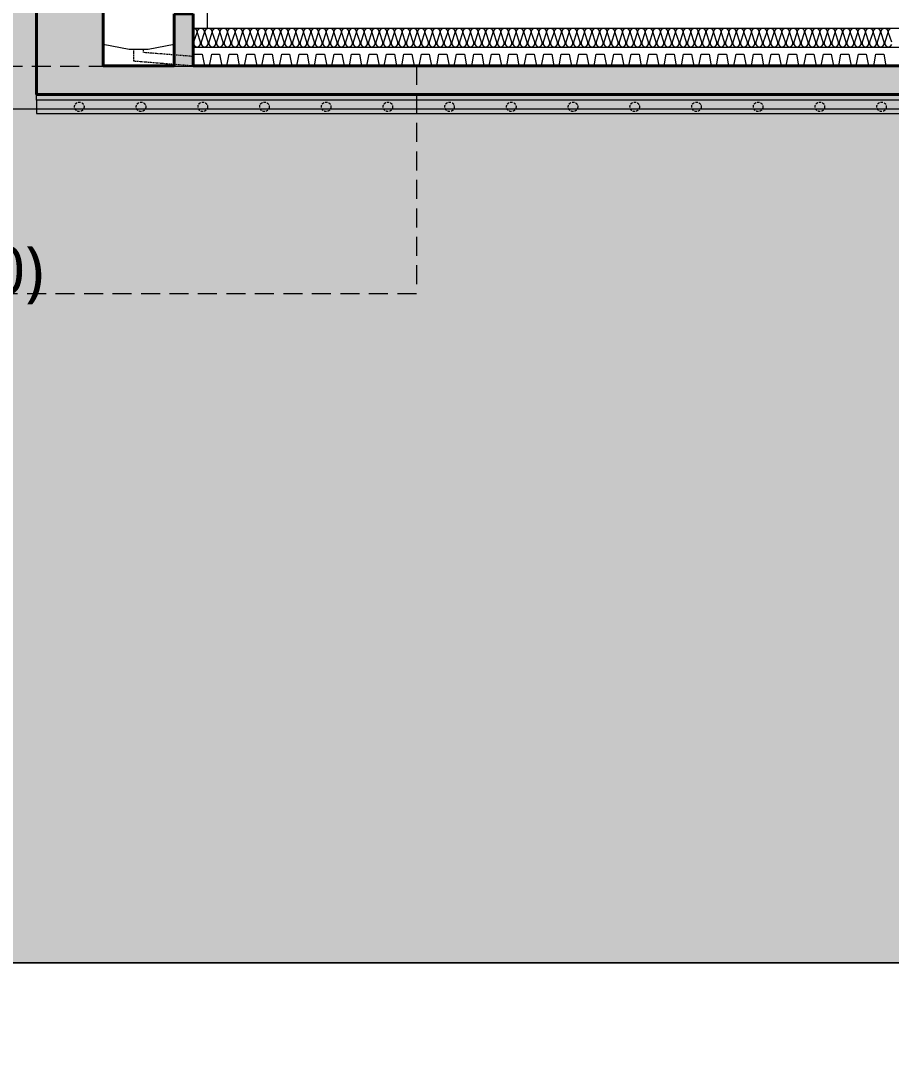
# Model space of a CAD drawing. Header units: millimetres. Extents: x 0 to 420000, y 0 to 297000.
# Drawn here: x 154798 to 163963, y 147403 to 158425 of the extents above; entities that cross this region are included whole.
import ezdxf
from ezdxf.enums import TextEntityAlignment as Align

# ---------------------------------------------------------------- set-up
doc = ezdxf.new("R2010")
doc.units = ezdxf.units.MM
doc.linetypes.add('CEN', pattern=[62, 60, -1, 0, -1])
doc.linetypes.add('HIDDEN', pattern=[0.375, 0.25, -0.125])
for name, color, linetype, lineweight in [('A-AXIS-LINE', 1, 'CEN', 15), ('A-CONC-LIN1', 2, 'Continuous', 40), ('A-SECT-LIN3', 255, 'Continuous', 18), ('A-XXXX-DRBD', 9, 'Continuous', 20), ('A-XXXX-HATC', 8, 'Continuous', 18), ('A-XXXX-HID', 8, 'HIDDEN', 18), ('A-XXXX-INSL1', 15, 'Continuous', 18), ('A-XXXX-INSL2', 8, 'Continuous', 18)]:
    doc.layers.add(name, color=color, linetype=linetype, lineweight=lineweight)
doc.layers.add('A-CONC-SOLD', color=253, linetype='CEN')
doc.layers.add('A-XXXX-SOLD', color=252, linetype='Continuous')
doc.layers.add('A-XXXX-NPLT', color=144, linetype='Continuous', lineweight=15, plot=False)
doc.styles.add('맑은고딕', font='')
doc.styles.get('맑은고딕').set_extended_font_data('Malgun Gothic')
pattern_1 = [(0, (40, -50), (200, 200), [60, -140]), (0, (160, -30), (200, 200), [50, -150]), (0, (150, -20), (200, 200), [40, -160]), (0, (90, 30), (200, 200), [30, -30, 40, -100]), (0, (90, 40), (200, 200), [40, -10, 50, -100]), (0, (0, 80), (200, 200), [50, -150]), (0, (190, 90), (200, 200), [50, -150]), (90, (0, -10), (-200, 200), [30, -170]), (90, (30, 140), (-200, 200), [20, -180]), (90, (40, -50), (-200, 200), [30, -170]), (90, (60, 130), (-200, 200), [10, -190]), (90, (70, 50), (-200, 200), [30, -170]), (90, (90, -20), (-200, 200), [50, -150]), (90, (110, 120), (-200, 200), [30, -170]), (90, (130, 40), (-200, 200), [40, -160]), (90, (140, 40), (-200, 200), [40, -160]), (90, (160, -50), (-200, 200), [20, -180]), (90, (190, -20), (-200, 200), [50, -150]), (45, (20, -30), (0, 200), [84.8528, -197.98991]), (45, (40, -20), (0, 200), [42.4264, -240.41631]), (45, (130, 90), (0, 200), [56.56854, -226.27417]), (45, (130, 100), (0, 200), [42.4264, -240.41631]), (135, (60, 80), (-200, 2e-14), [14.1422, -268.70051]), (135, (20, -30), (-200, 2e-14), [28.2842, -254.55851]), (135, (80, 30), (-200, 2e-14), [28.2842, -254.55851]), (135, (130, 80), (-200, 2e-14), [28.2842, -254.55851]), (135, (190, 120), (-200, 2e-14), [42.4264, -240.41631]), (135, (190, 110), (-200, 2e-14), [28.2842, -254.55851]), (135, (180, 130), (-200, 2e-14), [28.2842, -254.55851]), (135, (120, -50), (-200, 2e-14), [42.4264, -240.41631]), (26.56505, (180, 70), (200, 8e-08), [22.36, -424.8536]), (26.56505, (130, 20), (200, 8e-08), [22.36, -424.8536]), (26.56505, (60, 80), (200, 8e-08), [44.72, -402.4936]), (26.56505, (70, 130), (200, 8e-08), [44.72, -402.4936]), (26.56505, (70, 80), (200, 8e-08), [44.72, -402.4936]), (26.56505, (190, 120), (200, 8e-08), [44.72, -402.4936]), (26.56505, (0, 20), (200, 8e-08), [67.082, -380.1316]), (26.56505, (0, 30), (200, 8e-08), [67.082, -380.1316]), (26.56505, (0, 110), (200, 8e-08), [67.082, -380.1316]), (63.43495, (100, 100), (1e-08, 200), [22.36, -424.8536]), (63.43495, (190, 90), (1e-08, 200), [22.36, -268.333595, 44.72, -111.8]), (63.43495, (170, 70), (1e-08, 200), [44.72, -402.4936]), (63.43495, (50, 90), (1e-08, 200), [44.72, -402.4936]), (63.43495, (40, 90), (1e-08, 200), [44.72, -402.4936]), (63.43495, (110, 110), (1e-08, 200), [67.082, -380.1316]), (116.56505, (60, 60), (-8e-08, 200), [22.36, -424.8536]), (116.56505, (190, 40), (-8e-08, 200), [22.36, -424.8536]), (116.56505, (150, -20), (-8e-08, 200), [44.72, -402.4936]), (116.56505, (140, -10), (-8e-08, 200), [44.72, -402.4936]), (116.56505, (160, 130), (-8e-08, 200), [44.72, -402.4936]), (116.56505, (0, 30), (-8e-08, 200), [44.72, -402.4936]), (116.56505, (100, -50), (-8e-08, 200), [67.082, -380.1316]), (153.43495, (170, 70), (-200, 1e-08), [44.72, -402.4936]), (153.43495, (180, 60), (-200, 1e-08), [44.72, -402.4936]), (153.43495, (30, -40), (-200, 1e-08), [22.36, -424.8536]), (153.43495, (90, 40), (-200, 1e-08), [22.36, -424.8536]), (153.43495, (130, 100), (-200, 1e-08), [22.36, -424.8536])]

# ---------------------------------------------------------------- blocks, each defined once
blk = doc.blocks.new('axis(220316)')
at = {"layer": 'A-AXIS-LINE', "ltscale": 1000}
blk.add_line((4631788.1, -442118.7), (4955413.1, -442118.7), dxfattribs=at)
blk = doc.blocks.new('횡지하층')
at = {"layer": 'A-CONC-SOLD'}
h = blk.add_hatch(color=256, dxfattribs=at)
h.dxf.hatch_style = 1
h.paths.add_polyline_path([(4890651, -238161), (4890251, -238161), (4890251, -237111), (4890101, -237111), (4890101, -237361), (4889651, -237361), (4889651, -238361), (4889601, -238361), (4889601, -239061), (4889951, -239061), (4889951, -247661), (4889201, -247661), (4889201, -247111), (4889001, -247111), (4889001, -247661), (4758201, -247661), (4758201, -247111), (4758001, -247111), (4758001, -247661), (4757251, -247661), (4757251, -239061), (4757601, -239061), (4757601, -238361), (4757551, -238361), (4757551, -237361), (4757101, -237361), (4757101, -237111), (4756951, -237111), (4756951, -238161), (4756551, -238161), (4756551, -247961), (4890651, -247961)])
at = {"layer": 'A-CONC-LIN1'}
for points in [[(4756551, -247961), (4756551, -238161), (4756951, -238161), (4756951, -237111), (4757101, -237111), (4757101, -237361), (4757551, -237361), (4757551, -238361), (4757601, -238361), (4757601, -239061), (4757251, -239061), (4757251, -247661), (4758001, -247661), (4758001, -247111), (4758201, -247111), (4758201, -247661), (4889001, -247661)], [(4890651, -247961), (4756551, -247961)]]:
    blk.add_lwpolyline(points, dxfattribs=at)
at = {"layer": 'A-XXXX-DRBD'}
for points in [[(4758001, -247436), (4757726, -247486), (4757526, -247486), (4757251, -247436)], [(4758201, -247536), (4758294, -247536), (4758318, -247661), (4758372, -247661), (4758396, -247536), (4758478, -247536), (4758502, -247661), (4758556, -247661), (4758580, -247536), (4758662, -247536), (4758686, -247661), (4758740, -247661), (4758764, -247536), (4758847, -247536), (4758870, -247661), (4758924, -247661), (4758948, -247536), (4759031, -247536), (4759054, -247661), (4759109, -247661), (4759132, -247536), (4759215, -247536), (4759238, -247661), (4759293, -247661), (4759316, -247536), (4759399, -247536), (4759422, -247661), (4759477, -247661), (4759500, -247536), (4759583, -247536), (4759606, -247661), (4759661, -247661), (4759684, -247536), (4759767, -247536), (4759790, -247661), (4759845, -247661), (4759868, -247536), (4759951, -247536), (4759974, -247661), (4760029, -247661), (4760052, -247536), (4760135, -247536), (4760158, -247661), (4760213, -247661), (4760236, -247536), (4760319, -247536), (4760343, -247661), (4760397, -247661), (4760420, -247536), (4760503, -247536), (4760527, -247661), (4760581, -247661), (4760605, -247536), (4760687, -247536), (4760711, -247661), (4760765, -247661), (4760789, -247536), (4760871, -247536), (4760895, -247661), (4760949, -247661), (4760973, -247536), (4761056, -247536), (4761079, -247661), (4761134, -247661), (4761157, -247536), (4761240, -247536), (4761263, -247661), (4761318, -247661), (4761341, -247536), (4761424, -247536), (4761447, -247661), (4761502, -247661), (4761525, -247536), (4761608, -247536), (4761631, -247661), (4761686, -247661), (4761709, -247536), (4761792, -247536), (4761815, -247661), (4761870, -247661), (4761893, -247536), (4761976, -247536), (4761999, -247661), (4762054, -247661), (4762077, -247536), (4762160, -247536), (4762183, -247661), (4762238, -247661), (4762261, -247536), (4762344, -247536), (4762368, -247661), (4762422, -247661), (4762445, -247536), (4762528, -247536), (4762552, -247661), (4762606, -247661), (4762630, -247536), (4762712, -247536), (4762736, -247661), (4762790, -247661), (4762814, -247536), (4762896, -247536), (4762920, -247661), (4762974, -247661), (4762998, -247536), (4763081, -247536), (4763104, -247661), (4763159, -247661), (4763182, -247536), (4763265, -247536), (4763288, -247661), (4763343, -247661), (4763366, -247536), (4763449, -247536), (4763472, -247661), (4763527, -247661), (4763550, -247536), (4763633, -247536), (4763656, -247661), (4763711, -247661), (4763734, -247536), (4763817, -247536), (4763840, -247661), (4763895, -247661), (4763918, -247536), (4764001, -247536), (4764024, -247661), (4764079, -247661), (4764102, -247536), (4764185, -247536), (4764208, -247661), (4764263, -247661), (4764286, -247536), (4764369, -247536), (4764392, -247661), (4764447, -247661), (4764470, -247536), (4764553, -247536), (4764577, -247661), (4764631, -247661), (4764655, -247536), (4764737, -247536), (4764761, -247661), (4764815, -247661), (4764839, -247536), (4764921, -247536), (4764945, -247661), (4764999, -247661), (4765023, -247536), (4765106, -247536), (4765129, -247661), (4765183, -247661), (4765207, -247536), (4765290, -247536), (4765313, -247661), (4765368, -247661), (4765391, -247536), (4765474, -247536), (4765497, -247661), (4765552, -247661)]]:
    blk.add_lwpolyline(points, dxfattribs=at)
at = {"layer": 'A-XXXX-HID', "ltscale": 50}
for points in [[(4758201, -247661), (4757576, -247611), (4757576, -247486)], [(4758201, -247561), (4757676, -247519), (4757676, -247486)]]:
    blk.add_lwpolyline(points, dxfattribs=at)
at = {"layer": 'A-XXXX-INSL1'}
blk.add_lwpolyline([(4758351, -247261), (4758351, -238511), (4758851, -238511), (4758851, -237911)], dxfattribs=at)
at = {"layer": 'A-XXXX-INSL2'}
for p, q in [((4758201, -247261), (4889001, -247261)), ((4758201, -247461), (4889001, -247461))]:
    blk.add_line(p, q, dxfattribs=at)
for points in [[(4758201, -247261), (4758223, -247269), (4758237, -247289), (4758237, -247311), (4758205, -247411), (4758205, -247433), (4758219, -247453), (4758241, -247461), (4758263, -247453), (4758277, -247433), (4758277, -247411), (4758245, -247311), (4758245, -247289), (4758259, -247269), (4758281, -247261), (4758303, -247269), (4758317, -247289), (4758317, -247311), (4758285, -247411), (4758285, -247433), (4758299, -247453), (4758321, -247461), (4758343, -247453), (4758357, -247433), (4758357, -247411), (4758325, -247311), (4758325, -247289), (4758339, -247269), (4758361, -247261), (4758383, -247269), (4758397, -247289), (4758397, -247311), (4758365, -247411), (4758365, -247433), (4758379, -247453), (4758401, -247461), (4758423, -247453), (4758437, -247433), (4758437, -247411), (4758405, -247311), (4758405, -247289), (4758419, -247269), (4758441, -247261), (4758463, -247269), (4758477, -247289), (4758477, -247311), (4758445, -247411), (4758445, -247433), (4758459, -247453), (4758481, -247461), (4758503, -247453), (4758517, -247433), (4758517, -247411), (4758485, -247311), (4758485, -247289), (4758499, -247269), (4758521, -247261), (4758543, -247269), (4758557, -247289), (4758557, -247311), (4758525, -247411), (4758525, -247433), (4758539, -247453), (4758561, -247461), (4758583, -247453), (4758597, -247433), (4758597, -247411), (4758565, -247311), (4758565, -247289), (4758579, -247269), (4758601, -247261), (4758623, -247269), (4758637, -247289), (4758637, -247311), (4758605, -247411), (4758605, -247433), (4758619, -247453), (4758641, -247461), (4758663, -247453), (4758677, -247433), (4758677, -247411), (4758645, -247311), (4758645, -247289), (4758659, -247269), (4758681, -247261), (4758703, -247269), (4758717, -247289), (4758717, -247311), (4758685, -247411), (4758685, -247433), (4758699, -247453), (4758721, -247461), (4758743, -247453), (4758757, -247433), (4758757, -247411), (4758725, -247311), (4758725, -247289), (4758739, -247269), (4758761, -247261), (4758783, -247269), (4758797, -247289), (4758797, -247311), (4758765, -247411), (4758765, -247433), (4758779, -247453), (4758801, -247461), (4758823, -247453), (4758837, -247433), (4758837, -247411), (4758805, -247311), (4758805, -247289), (4758819, -247269), (4758841, -247261), (4758863, -247269), (4758877, -247289), (4758877, -247311), (4758845, -247411), (4758845, -247433), (4758859, -247453), (4758881, -247461), (4758903, -247453), (4758917, -247433), (4758917, -247411), (4758885, -247311), (4758885, -247289), (4758899, -247269), (4758921, -247261), (4758943, -247269), (4758957, -247289), (4758957, -247311), (4758925, -247411), (4758925, -247433), (4758939, -247453), (4758961, -247461), (4758983, -247453), (4758997, -247433), (4758997, -247411), (4758965, -247311), (4758965, -247289), (4758979, -247269), (4759001, -247261), (4759023, -247269), (4759037, -247289), (4759037, -247311), (4759005, -247411), (4759005, -247433), (4759019, -247453), (4759041, -247461), (4759063, -247453), (4759077, -247433), (4759077, -247411), (4759045, -247311), (4759045, -247289), (4759059, -247269), (4759081, -247261), (4759103, -247269), (4759117, -247289), (4759117, -247311), (4759085, -247411), (4759085, -247433), (4759099, -247453), (4759121, -247461), (4759143, -247453), (4759157, -247433), (4759157, -247411), (4759125, -247311), (4759125, -247289), (4759139, -247269), (4759161, -247261), (4759183, -247269), (4759197, -247289), (4759197, -247311), (4759165, -247411), (4759165, -247433), (4759179, -247453), (4759201, -247461), (4759223, -247453), (4759237, -247433), (4759237, -247411), (4759205, -247311), (4759205, -247289), (4759219, -247269), (4759241, -247261), (4759263, -247269), (4759277, -247289), (4759277, -247311), (4759245, -247411), (4759245, -247433), (4759259, -247453), (4759281, -247461), (4759303, -247453), (4759317, -247433), (4759317, -247411), (4759285, -247311), (4759285, -247289), (4759299, -247269), (4759321, -247261), (4759343, -247269), (4759357, -247289), (4759357, -247311), (4759325, -247411), (4759325, -247433), (4759339, -247453), (4759361, -247461), (4759383, -247453), (4759397, -247433), (4759397, -247411), (4759365, -247311), (4759365, -247289), (4759379, -247269), (4759401, -247261), (4759423, -247269), (4759437, -247289), (4759437, -247311), (4759405, -247411), (4759405, -247433), (4759419, -247453), (4759441, -247461), (4759463, -247453), (4759477, -247433), (4759477, -247411), (4759445, -247311), (4759445, -247289), (4759459, -247269), (4759481, -247261), (4759503, -247269), (4759517, -247289), (4759517, -247311), (4759485, -247411), (4759485, -247433), (4759499, -247453), (4759521, -247461), (4759543, -247453), (4759557, -247433), (4759557, -247411), (4759525, -247311), (4759525, -247289), (4759539, -247269), (4759561, -247261), (4759583, -247269), (4759597, -247289), (4759597, -247311), (4759565, -247411), (4759565, -247433), (4759579, -247453), (4759601, -247461), (4759623, -247453), (4759637, -247433), (4759637, -247411), (4759605, -247311), (4759605, -247289), (4759619, -247269), (4759641, -247261), (4759663, -247269), (4759677, -247289), (4759677, -247311), (4759645, -247411), (4759645, -247433), (4759659, -247453), (4759681, -247461), (4759703, -247453), (4759717, -247433), (4759717, -247411), (4759685, -247311), (4759685, -247289), (4759699, -247269), (4759721, -247261), (4759743, -247269), (4759757, -247289), (4759757, -247311), (4759725, -247411), (4759725, -247433), (4759739, -247453), (4759761, -247461), (4759783, -247453), (4759797, -247433), (4759797, -247411), (4759765, -247311), (4759765, -247289), (4759779, -247269), (4759801, -247261), (4759823, -247269), (4759837, -247289), (4759837, -247311), (4759805, -247411), (4759805, -247433), (4759819, -247453), (4759841, -247461), (4759863, -247453), (4759877, -247433), (4759877, -247411), (4759845, -247311), (4759845, -247289), (4759859, -247269), (4759881, -247261), (4759903, -247269), (4759917, -247289), (4759917, -247311), (4759885, -247411), (4759885, -247433), (4759899, -247453), (4759921, -247461), (4759943, -247453), (4759957, -247433), (4759957, -247411), (4759925, -247311), (4759925, -247289), (4759939, -247269), (4759961, -247261), (4759983, -247269), (4759997, -247289), (4759997, -247311), (4759965, -247411), (4759965, -247433), (4759979, -247453), (4760001, -247461), (4760023, -247453), (4760037, -247433), (4760037, -247411), (4760005, -247311), (4760005, -247289), (4760019, -247269), (4760041, -247261), (4760063, -247269), (4760077, -247289), (4760077, -247311), (4760045, -247411), (4760045, -247433), (4760059, -247453), (4760081, -247461), (4760103, -247453), (4760117, -247433), (4760117, -247411), (4760085, -247311), (4760085, -247289), (4760099, -247269), (4760121, -247261), (4760143, -247269), (4760157, -247289), (4760157, -247311), (4760125, -247411), (4760125, -247433), (4760139, -247453), (4760161, -247461), (4760183, -247453), (4760197, -247433), (4760197, -247411), (4760165, -247311), (4760165, -247289), (4760179, -247269), (4760201, -247261), (4760223, -247269), (4760237, -247289), (4760237, -247311), (4760205, -247411), (4760205, -247433), (4760219, -247453), (4760241, -247461), (4760263, -247453), (4760277, -247433), (4760277, -247411), (4760245, -247311), (4760245, -247289), (4760259, -247269), (4760281, -247261), (4760303, -247269), (4760317, -247289), (4760317, -247311), (4760285, -247411), (4760285, -247433), (4760299, -247453), (4760321, -247461), (4760343, -247453), (4760357, -247433), (4760357, -247411), (4760325, -247311), (4760325, -247289), (4760339, -247269), (4760361, -247261), (4760383, -247269), (4760397, -247289), (4760397, -247311), (4760365, -247411), (4760365, -247433), (4760379, -247453), (4760401, -247461), (4760423, -247453), (4760437, -247433), (4760437, -247411), (4760405, -247311), (4760405, -247289), (4760419, -247269), (4760441, -247261), (4760463, -247269), (4760477, -247289), (4760477, -247311), (4760445, -247411), (4760445, -247433), (4760459, -247453), (4760481, -247461), (4760503, -247453), (4760517, -247433), (4760517, -247411), (4760485, -247311), (4760485, -247289), (4760499, -247269), (4760521, -247261), (4760543, -247269), (4760557, -247289), (4760557, -247311), (4760525, -247411), (4760525, -247433), (4760539, -247453), (4760561, -247461), (4760583, -247453), (4760597, -247433), (4760597, -247411), (4760565, -247311), (4760565, -247289), (4760579, -247269), (4760601, -247261), (4760623, -247269), (4760637, -247289), (4760637, -247311), (4760605, -247411), (4760605, -247433), (4760619, -247453), (4760641, -247461), (4760663, -247453), (4760677, -247433), (4760677, -247411), (4760645, -247311), (4760645, -247289), (4760659, -247269), (4760681, -247261), (4760703, -247269), (4760717, -247289), (4760717, -247311), (4760685, -247411), (4760685, -247433), (4760699, -247453), (4760721, -247461), (4760743, -247453), (4760757, -247433), (4760757, -247411), (4760725, -247311), (4760725, -247289), (4760739, -247269), (4760761, -247261), (4760783, -247269), (4760797, -247289), (4760797, -247311), (4760765, -247411), (4760765, -247433), (4760779, -247453), (4760801, -247461), (4760823, -247453), (4760837, -247433), (4760837, -247411), (4760805, -247311), (4760805, -247289), (4760819, -247269), (4760841, -247261), (4760863, -247269), (4760877, -247289), (4760877, -247311), (4760845, -247411), (4760845, -247433), (4760859, -247453), (4760881, -247461), (4760903, -247453), (4760917, -247433), (4760917, -247411), (4760885, -247311), (4760885, -247289), (4760899, -247269), (4760921, -247261), (4760943, -247269), (4760957, -247289), (4760957, -247311), (4760925, -247411), (4760925, -247433), (4760939, -247453), (4760961, -247461), (4760983, -247453), (4760997, -247433), (4760997, -247411), (4760965, -247311), (4760965, -247289), (4760979, -247269), (4761001, -247261), (4761023, -247269), (4761037, -247289), (4761037, -247311), (4761005, -247411), (4761005, -247433), (4761019, -247453), (4761041, -247461), (4761063, -247453), (4761077, -247433), (4761077, -247411), (4761045, -247311), (4761045, -247289), (4761059, -247269), (4761081, -247261), (4761103, -247269), (4761117, -247289), (4761117, -247311), (4761085, -247411), (4761085, -247433), (4761099, -247453), (4761121, -247461), (4761143, -247453), (4761157, -247433), (4761157, -247411), (4761125, -247311), (4761125, -247289), (4761139, -247269), (4761161, -247261), (4761183, -247269), (4761197, -247289), (4761197, -247311), (4761165, -247411), (4761165, -247433), (4761179, -247453), (4761201, -247461), (4761223, -247453), (4761237, -247433), (4761237, -247411), (4761205, -247311), (4761205, -247289), (4761219, -247269), (4761241, -247261), (4761263, -247269), (4761277, -247289), (4761277, -247311), (4761245, -247411), (4761245, -247433), (4761259, -247453), (4761281, -247461), (4761303, -247453), (4761317, -247433), (4761317, -247411), (4761285, -247311), (4761285, -247289), (4761299, -247269), (4761321, -247261), (4761343, -247269), (4761357, -247289), (4761357, -247311), (4761325, -247411), (4761325, -247433), (4761339, -247453), (4761361, -247461), (4761383, -247453), (4761397, -247433), (4761397, -247411), (4761365, -247311), (4761365, -247289), (4761379, -247269), (4761401, -247261), (4761423, -247269), (4761437, -247289), (4761437, -247311), (4761405, -247411), (4761405, -247433), (4761419, -247453), (4761441, -247461), (4761463, -247453), (4761477, -247433), (4761477, -247411), (4761445, -247311), (4761445, -247289), (4761459, -247269), (4761481, -247261), (4761503, -247269), (4761517, -247289), (4761517, -247311), (4761485, -247411), (4761485, -247433), (4761499, -247453), (4761521, -247461), (4761543, -247453), (4761557, -247433), (4761557, -247411), (4761525, -247311), (4761525, -247289), (4761539, -247269), (4761561, -247261), (4761583, -247269), (4761597, -247289), (4761597, -247311), (4761565, -247411), (4761565, -247433), (4761579, -247453), (4761601, -247461), (4761623, -247453), (4761637, -247433), (4761637, -247411), (4761605, -247311), (4761605, -247289), (4761619, -247269), (4761641, -247261), (4761663, -247269), (4761677, -247289), (4761677, -247311), (4761645, -247411), (4761645, -247433), (4761659, -247453), (4761681, -247461), (4761703, -247453), (4761717, -247433), (4761717, -247411), (4761685, -247311), (4761685, -247289), (4761699, -247269), (4761721, -247261), (4761743, -247269), (4761757, -247289), (4761757, -247311), (4761725, -247411), (4761725, -247433), (4761739, -247453), (4761761, -247461), (4761783, -247453), (4761797, -247433), (4761797, -247411), (4761765, -247311), (4761765, -247289), (4761779, -247269), (4761801, -247261), (4761823, -247269), (4761837, -247289), (4761837, -247311), (4761805, -247411), (4761805, -247433), (4761819, -247453), (4761841, -247461), (4761863, -247453), (4761877, -247433), (4761877, -247411), (4761845, -247311), (4761845, -247289), (4761859, -247269), (4761881, -247261), (4761903, -247269), (4761917, -247289), (4761917, -247311), (4761885, -247411), (4761885, -247433), (4761899, -247453), (4761921, -247461), (4761943, -247453), (4761957, -247433), (4761957, -247411), (4761925, -247311), (4761925, -247289), (4761939, -247269), (4761961, -247261), (4761983, -247269), (4761997, -247289), (4761997, -247311), (4761965, -247411), (4761965, -247433), (4761979, -247453), (4762001, -247461), (4762023, -247453), (4762037, -247433), (4762037, -247411), (4762005, -247311), (4762005, -247289), (4762019, -247269), (4762041, -247261), (4762063, -247269), (4762077, -247289), (4762077, -247311), (4762045, -247411), (4762045, -247433), (4762059, -247453), (4762081, -247461), (4762103, -247453), (4762117, -247433), (4762117, -247411), (4762085, -247311), (4762085, -247289), (4762099, -247269), (4762121, -247261), (4762143, -247269), (4762157, -247289), (4762157, -247311), (4762125, -247411), (4762125, -247433), (4762139, -247453), (4762161, -247461), (4762183, -247453), (4762197, -247433), (4762197, -247411), (4762165, -247311), (4762165, -247289), (4762179, -247269), (4762201, -247261), (4762223, -247269), (4762237, -247289), (4762237, -247311), (4762205, -247411), (4762205, -247433), (4762219, -247453), (4762241, -247461), (4762263, -247453), (4762277, -247433), (4762277, -247411), (4762245, -247311), (4762245, -247289), (4762259, -247269), (4762281, -247261), (4762303, -247269), (4762317, -247289), (4762317, -247311), (4762285, -247411), (4762285, -247433), (4762299, -247453), (4762321, -247461), (4762343, -247453), (4762357, -247433), (4762357, -247411), (4762325, -247311), (4762325, -247289), (4762339, -247269), (4762361, -247261), (4762383, -247269), (4762397, -247289), (4762397, -247311), (4762365, -247411), (4762365, -247433), (4762379, -247453), (4762401, -247461), (4762423, -247453), (4762437, -247433), (4762437, -247411), (4762405, -247311), (4762405, -247289), (4762419, -247269), (4762441, -247261), (4762463, -247269), (4762477, -247289), (4762477, -247311), (4762445, -247411), (4762445, -247433), (4762459, -247453), (4762481, -247461), (4762503, -247453), (4762517, -247433), (4762517, -247411), (4762485, -247311), (4762485, -247289), (4762499, -247269), (4762521, -247261), (4762543, -247269), (4762557, -247289), (4762557, -247311), (4762525, -247411), (4762525, -247433), (4762539, -247453), (4762561, -247461), (4762583, -247453), (4762597, -247433), (4762597, -247411), (4762565, -247311), (4762565, -247289), (4762579, -247269), (4762601, -247261), (4762623, -247269), (4762637, -247289), (4762637, -247311), (4762605, -247411), (4762605, -247433), (4762619, -247453), (4762641, -247461), (4762663, -247453), (4762677, -247433), (4762677, -247411), (4762645, -247311), (4762645, -247289), (4762659, -247269), (4762681, -247261), (4762703, -247269), (4762717, -247289), (4762717, -247311), (4762685, -247411), (4762685, -247433), (4762699, -247453), (4762721, -247461), (4762743, -247453), (4762757, -247433), (4762757, -247411), (4762725, -247311), (4762725, -247289), (4762739, -247269), (4762761, -247261), (4762783, -247269), (4762797, -247289), (4762797, -247311), (4762765, -247411), (4762765, -247433), (4762779, -247453), (4762801, -247461), (4762823, -247453), (4762837, -247433), (4762837, -247411), (4762805, -247311), (4762805, -247289), (4762819, -247269), (4762841, -247261), (4762863, -247269), (4762877, -247289), (4762877, -247311), (4762845, -247411), (4762845, -247433), (4762859, -247453), (4762881, -247461), (4762903, -247453), (4762917, -247433), (4762917, -247411), (4762885, -247311), (4762885, -247289), (4762899, -247269), (4762921, -247261), (4762943, -247269), (4762957, -247289), (4762957, -247311), (4762925, -247411), (4762925, -247433), (4762939, -247453), (4762961, -247461), (4762983, -247453), (4762997, -247433), (4762997, -247411), (4762965, -247311), (4762965, -247289), (4762979, -247269), (4763001, -247261), (4763023, -247269), (4763037, -247289), (4763037, -247311), (4763005, -247411), (4763005, -247433), (4763019, -247453), (4763041, -247461), (4763063, -247453), (4763077, -247433), (4763077, -247411), (4763045, -247311), (4763045, -247289), (4763059, -247269), (4763081, -247261), (4763103, -247269), (4763117, -247289), (4763117, -247311), (4763085, -247411), (4763085, -247433), (4763099, -247453), (4763121, -247461), (4763143, -247453), (4763157, -247433), (4763157, -247411), (4763125, -247311), (4763125, -247289), (4763139, -247269), (4763161, -247261), (4763183, -247269), (4763197, -247289), (4763197, -247311), (4763165, -247411), (4763165, -247433), (4763179, -247453), (4763201, -247461), (4763223, -247453), (4763237, -247433), (4763237, -247411), (4763205, -247311), (4763205, -247289), (4763219, -247269), (4763241, -247261), (4763263, -247269), (4763277, -247289), (4763277, -247311), (4763245, -247411), (4763245, -247433), (4763259, -247453), (4763281, -247461), (4763303, -247453), (4763317, -247433), (4763317, -247411), (4763285, -247311), (4763285, -247289), (4763299, -247269), (4763321, -247261), (4763343, -247269), (4763357, -247289), (4763357, -247311), (4763325, -247411), (4763325, -247433), (4763339, -247453), (4763361, -247461), (4763383, -247453), (4763397, -247433), (4763397, -247411), (4763365, -247311), (4763365, -247289), (4763379, -247269), (4763401, -247261), (4763423, -247269), (4763437, -247289), (4763437, -247311), (4763405, -247411), (4763405, -247433), (4763419, -247453), (4763441, -247461), (4763463, -247453), (4763477, -247433), (4763477, -247411), (4763445, -247311), (4763445, -247289), (4763459, -247269), (4763481, -247261), (4763503, -247269), (4763517, -247289), (4763517, -247311), (4763485, -247411), (4763485, -247433), (4763499, -247453), (4763521, -247461), (4763543, -247453), (4763557, -247433), (4763557, -247411), (4763525, -247311), (4763525, -247289), (4763539, -247269), (4763561, -247261), (4763583, -247269), (4763597, -247289), (4763597, -247311), (4763565, -247411), (4763565, -247433), (4763579, -247453), (4763601, -247461), (4763623, -247453), (4763637, -247433), (4763637, -247411), (4763605, -247311), (4763605, -247289), (4763619, -247269), (4763641, -247261), (4763663, -247269), (4763677, -247289), (4763677, -247311), (4763645, -247411), (4763645, -247433), (4763659, -247453), (4763681, -247461), (4763703, -247453), (4763717, -247433), (4763717, -247411), (4763685, -247311), (4763685, -247289), (4763699, -247269), (4763721, -247261), (4763743, -247269), (4763757, -247289), (4763757, -247311), (4763725, -247411), (4763725, -247433), (4763739, -247453), (4763761, -247461), (4763783, -247453), (4763797, -247433), (4763797, -247411), (4763765, -247311), (4763765, -247289), (4763779, -247269), (4763801, -247261), (4763823, -247269), (4763837, -247289), (4763837, -247311), (4763805, -247411), (4763805, -247433), (4763819, -247453), (4763841, -247461), (4763863, -247453), (4763877, -247433), (4763877, -247411), (4763845, -247311), (4763845, -247289), (4763859, -247269), (4763881, -247261), (4763903, -247269), (4763917, -247289), (4763917, -247311), (4763885, -247411), (4763885, -247433), (4763899, -247453), (4763921, -247461), (4763943, -247453), (4763957, -247433), (4763957, -247411), (4763925, -247311), (4763925, -247289), (4763939, -247269), (4763961, -247261), (4763983, -247269), (4763997, -247289), (4763997, -247311), (4763965, -247411), (4763965, -247433), (4763979, -247453), (4764001, -247461), (4764023, -247453), (4764037, -247433), (4764037, -247411), (4764005, -247311), (4764005, -247289), (4764019, -247269), (4764041, -247261), (4764063, -247269), (4764077, -247289), (4764077, -247311), (4764045, -247411), (4764045, -247433), (4764059, -247453), (4764081, -247461), (4764103, -247453), (4764117, -247433), (4764117, -247411), (4764085, -247311), (4764085, -247289), (4764099, -247269), (4764121, -247261), (4764143, -247269), (4764157, -247289), (4764157, -247311), (4764125, -247411), (4764125, -247433), (4764139, -247453), (4764161, -247461), (4764183, -247453), (4764197, -247433), (4764197, -247411), (4764165, -247311), (4764165, -247289), (4764179, -247269), (4764201, -247261), (4764223, -247269), (4764237, -247289), (4764237, -247311), (4764205, -247411), (4764205, -247433), (4764219, -247453), (4764241, -247461), (4764263, -247453), (4764277, -247433), (4764277, -247411), (4764245, -247311), (4764245, -247289), (4764259, -247269), (4764281, -247261), (4764303, -247269), (4764317, -247289), (4764317, -247311), (4764285, -247411), (4764285, -247433), (4764299, -247453), (4764321, -247461), (4764343, -247453), (4764357, -247433), (4764357, -247411), (4764325, -247311), (4764325, -247289), (4764339, -247269), (4764361, -247261), (4764383, -247269), (4764397, -247289), (4764397, -247311), (4764365, -247411), (4764365, -247433), (4764379, -247453), (4764401, -247461), (4764423, -247453), (4764437, -247433), (4764437, -247411), (4764405, -247311), (4764405, -247289), (4764419, -247269), (4764441, -247261), (4764463, -247269), (4764477, -247289), (4764477, -247311), (4764445, -247411), (4764445, -247433), (4764459, -247453), (4764481, -247461), (4764503, -247453), (4764517, -247433), (4764517, -247411), (4764485, -247311), (4764485, -247289), (4764499, -247269), (4764521, -247261), (4764543, -247269), (4764557, -247289), (4764557, -247311), (4764525, -247411), (4764525, -247433), (4764539, -247453), (4764561, -247461), (4764583, -247453), (4764597, -247433), (4764597, -247411), (4764565, -247311), (4764565, -247289), (4764579, -247269), (4764601, -247261), (4764623, -247269), (4764637, -247289), (4764637, -247311), (4764605, -247411), (4764605, -247433), (4764619, -247453), (4764641, -247461), (4764663, -247453), (4764677, -247433), (4764677, -247411), (4764645, -247311), (4764645, -247289), (4764659, -247269), (4764681, -247261), (4764703, -247269), (4764717, -247289), (4764717, -247311), (4764685, -247411), (4764685, -247433), (4764699, -247453), (4764721, -247461), (4764743, -247453), (4764757, -247433), (4764757, -247411), (4764725, -247311), (4764725, -247289), (4764739, -247269), (4764761, -247261), (4764783, -247269), (4764797, -247289), (4764797, -247311), (4764765, -247411), (4764765, -247433), (4764779, -247453), (4764801, -247461), (4764823, -247453), (4764837, -247433), (4764837, -247411), (4764805, -247311), (4764805, -247289), (4764819, -247269), (4764841, -247261), (4764863, -247269), (4764877, -247289), (4764877, -247311), (4764845, -247411), (4764845, -247433), (4764859, -247453), (4764881, -247461), (4764903, -247453), (4764917, -247433), (4764917, -247411), (4764885, -247311), (4764885, -247289), (4764899, -247269), (4764921, -247261), (4764943, -247269), (4764957, -247289), (4764957, -247311), (4764925, -247411), (4764925, -247433), (4764939, -247453), (4764961, -247461), (4764983, -247453), (4764997, -247433), (4764997, -247411), (4764965, -247311), (4764965, -247289), (4764979, -247269), (4765001, -247261), (4765023, -247269), (4765037, -247289), (4765037, -247311), (4765005, -247411), (4765005, -247433), (4765019, -247453), (4765041, -247461), (4765063, -247453), (4765077, -247433), (4765077, -247411), (4765045, -247311), (4765045, -247289), (4765059, -247269), (4765081, -247261), (4765103, -247269), (4765117, -247289), (4765117, -247311), (4765085, -247411), (4765085, -247433), (4765099, -247453), (4765121, -247461), (4765143, -247453), (4765157, -247433), (4765157, -247411), (4765125, -247311), (4765125, -247289), (4765139, -247269), (4765161, -247261), (4765183, -247269), (4765197, -247289), (4765197, -247311), (4765165, -247411), (4765165, -247433), (4765179, -247453), (4765201, -247461), (4765223, -247453), (4765237, -247433), (4765237, -247411), (4765205, -247311), (4765205, -247289), (4765219, -247269), (4765241, -247261), (4765263, -247269), (4765277, -247289), (4765277, -247311), (4765245, -247411), (4765245, -247433), (4765259, -247453), (4765281, -247461), (4765303, -247453), (4765317, -247433), (4765317, -247411), (4765285, -247311), (4765285, -247289), (4765299, -247269), (4765321, -247261), (4765343, -247269), (4765357, -247289), (4765357, -247311), (4765325, -247411), (4765325, -247433), (4765339, -247453), (4765361, -247461), (4765383, -247453), (4765397, -247433), (4765397, -247411), (4765365, -247311), (4765365, -247289), (4765379, -247269), (4765401, -247261), (4765423, -247269), (4765437, -247289), (4765437, -247311), (4765405, -247411), (4765405, -247433), (4765419, -247453), (4765441, -247461), (4765463, -247453), (4765477, -247433), (4765477, -247411), (4765445, -247311), (4765445, -247289), (4765459, -247269), (4765481, -247261), (4765503, -247269), (4765517, -247289), (4765517, -247311), (4765485, -247411), (4765485, -247433), (4765499, -247453), (4765521, -247461), (4765543, -247453), (4765557, -247433)], [(4765557, -247411), (4765525, -247311), (4765525, -247289), (4765539, -247269), (4765561, -247261)]]:
    blk.add_lwpolyline(points, dxfattribs=at)

msp = doc.modelspace()

# ---------------------------------------------------------------- hatches: boundary and pattern name
at = {"layer": 'A-XXXX-HATC'}
h = msp.add_hatch(dxfattribs=at)
h.set_pattern_fill('DOTS', color=256, scale=10)
h.set_pattern_definition([(0, (0, -50), (7.9375, 15.875), [0, -15.875])])
h.paths.add_polyline_path([(154962.5, 157650), (289062.5, 157650), (289062.5, 157590), (154962.5, 157590)])
h = msp.add_hatch(dxfattribs=at)
h.set_pattern_fill('돌01', color=256, scale=200)
h.set_pattern_definition(pattern_1)
h.paths.add_polyline_path([(289062.5, 157590), (154962.5, 157590), (154962.5, 157450), (289062.5, 157450)])
h = msp.add_hatch(dxfattribs=at)
h.set_pattern_fill('돌01', color=256, scale=200)
h.set_pattern_definition(pattern_1)
h.paths.add_polyline_path([(289062.5, 157590), (154962.5, 157590), (154962.5, 157450), (289062.5, 157450)])
at = {"layer": 'A-XXXX-HID'}
h = msp.add_hatch(dxfattribs=at)
h.set_pattern_fill('KHAT49', color=256, scale=10)
h.set_pattern_definition([(0, (7, 5.5), (10, 10), [0.5, -0.5, 1, -8]), (0, (3, 6), (10, 10), [2.5, -7.5]), (0, (2.5, 6.5), (10, 10), [2.5, -7.5]), (0, (7, 9), (10, 10), [0.5, -9.5]), (0, (2, 10), (10, 10), [1.5, -8.5]), (0, (2, 10.5), (10, 10), [1.5, -8.5]), (0, (8, 11), (10, 10), [3, -7]), (0, (7.5, 11.5), (10, 10), [3, -7]), (0, (5, 12.5), (10, 10), [1, -9]), (0, (5.5, 13), (10, 10), [0.5, -9.5]), (0, (1, 14), (10, 10), [0.5, -0.5, 0.5, -8.5]), (90, (1, 12), (-10, 10), [1.5, -8.5]), (90, (1.5, 8.5), (-10, 10), [0.5, -1, 0.5, -1, 2, -5]), (90, (2.5, 14.5), (-10, 10), [0.5, -9.5]), (90, (4, 10), (-10, 10), [0.5, -9.5]), (90, (4.5, 12.5), (-10, 10), [0.5, -9.5]), (90, (5.5, 7), (-10, 10), [1, -9]), (90, (6, 6.5), (-10, 10), [1.5, -8.5]), (90, (6.5, 12.5), (-10, 10), [1, -0.5, 1, -7.5]), (90, (7, 9.5), (-10, 10), [2, -8]), (90, (7.5, 9.5), (-10, 10), [1, -9]), (90, (8.5, 6), (-10, 10), [2, -8]), (90, (9, 6), (-10, 10), [1.5, -8.5]), (45, (5, 6.5), (0, 10), [0.7071067, -13.43502892]), (45, (6.5, 9), (0, 10), [0.7071067, -13.43502892]), (45, (7.5, 10.5), (0, 10), [0.7071067, -13.43502892]), (45, (0.5, 11.5), (0, 10), [0.7071067, -13.43502892]), (45, (1.5, 13.5), (0, 10), [0.7071067, -13.43502892]), (45, (6, 8), (0, 10), [1.41421, -12.72792562]), (45, (7, 14.5), (0, 10), [1.41421, -12.72792562]), (135, (6.5, 5), (-10, 1e-15), [1.41421, -12.72792562]), (135, (7, 5.5), (-10, 1e-15), [1.41421, -12.72792562]), (135, (8.5, 8), (-10, 1e-15), [1.41421, -12.72792562]), (135, (7, 11.5), (-10, 1e-15), [1.41421, -12.72792562]), (135, (7.5, 11.5), (-10, 1e-15), [1.41421, -12.72792562]), (135, (5.5, 8.5), (-10, 1e-15), [2.12132, -12.02081562]), (135, (9, 8), (-10, 1e-15), [2.12132, -12.02081562]), (135, (5.5, 8), (-10, 1e-15), [2.828427, -11.31370862]), (135, (1, 14), (-10, 1e-15), [2.828427, -11.31370862]), (135, (1, 13.5), (-10, 1e-15), [2.828427, -11.31370862]), (135, (1.5, 8), (-10, 1e-15), [0.7071067, -13.43502892]), (135, (1.5, 10.5), (-10, 1e-15), [0.7071067, -13.43502892]), (26.5650512, (7.5, 5.5), (10, 4e-09), [1.1180339, -21.2426458]), (26.5650512, (5.5, 8.5), (10, 4e-09), [1.1180339, -21.2426458]), (26.5650512, (9, 7.5), (10, 4e-09), [2.236068, -20.12461177]), (26.5650512, (9, 8), (10, 4e-09), [2.236068, -20.12461177]), (63.4349488, (6, 13), (5e-10, 10), [1.118, -11.18, 2.236, -7.82667977]), (63.4349488, (1, 9), (5e-10, 10), [1.1180339, -21.2426458]), (63.4349488, (2.5, 5), (5e-10, 10), [1.1180339, -21.2426458]), (63.4349488, (1.5, 9), (5e-10, 10), [1.1180339, -21.2426458]), (63.4349488, (6.5, 13.5), (5e-10, 10), [1.1180339, -21.2426458]), (63.4349488, (6, 13), (5e-10, 10), [1.1180339, -21.2426458]), (63.4349488, (4, 10.5), (5e-10, 10), [2.236068, -20.12461177]), (63.4349488, (3.5, 10.5), (5e-10, 10), [2.236068, -20.12461177]), (116.5650512, (2, 10.5), (-4e-09, 10), [1.1180339, -21.2426458]), (116.5650512, (2.5, 6), (-4e-09, 10), [2.236068, -20.12461177]), (116.5650512, (2.5, 6.5), (-4e-09, 10), [2.236068, -20.12461177]), (153.4349488, (4.5, 13), (-10, 5e-10), [2.236068, -20.12461177]), (153.4349488, (5.5, 13), (-10, 5e-10), [3.35410196, -19.0065778])])
h.paths.add_polyline_path([(154962.5, 157705), (154962.5, 157505), (289062.5, 157505), (289062.5, 157705)])
at = {"layer": 'A-XXXX-SOLD'}
h = msp.add_hatch(color=256, dxfattribs=at)
h.dxf.hatch_style = 1
edge = h.paths.add_edge_path()
edge.add_line((110962.5, 156300), (110962.5, 156300))
edge.add_line((110962.5, 156300), (110962.5, 167200))
edge.add_line((110962.5, 167200), (111512.5, 167200))
edge.add_line((111512.5, 167200), (111512.5, 167300))
edge.add_line((111512.5, 167300), (100372.7, 167300))
edge.add_line((100372.7, 167300), (100372.7, 167078.1))
edge.add_arc((94222.7, 81943.7), 85356.2, 85.868204, 94.131796)
edge.add_line((88072.7, 167078.1), (88072.7, 167300))
edge.add_line((88072.7, 167300), (50205.2, 167300))
edge.add_line((50205.2, 167300), (50205.2, 148500))
edge.add_line((50205.2, 148500), (373825, 148500))
edge.add_line((373825, 148500), (373825, 167100))
edge.add_arc((350657.4, -1174940.9), 1342240.9, 89.0110046, 91.0020244)
edge.add_line((327184.7, 167094.7), (327184.7, 167300))
edge.add_line((327184.7, 167300), (289062.5, 167300))
edge.add_line((289062.5, 167300), (289062.5, 157450))
edge.add_line((289062.5, 157450), (154962.5, 157450))
edge.add_line((154962.5, 157450), (154962.5, 167300))
edge.add_line((154962.5, 167300), (153912.5, 167300))
edge.add_line((153912.5, 167300), (153912.5, 158450))
edge.add_line((153912.5, 158450), (146148.2, 158450))
edge.add_line((146148.2, 158450), (145148.2, 157400))
edge.add_line((145148.2, 157400), (130911, 157400))
edge.add_line((130911, 157400), (129911, 156100))
edge.add_line((129911, 156100), (110962.5, 156100))
edge.add_line((110962.5, 156100), (110962.5, 156300))

# ---------------------------------------------------------------- linework, layer by layer
at = {"layer": 'A-SECT-LIN3'}
msp.add_lwpolyline([(154962.5, 157650), (289062.5, 157650), (289062.5, 157590), (154962.5, 157590)], close=True, dxfattribs=at)
at = {"layer": 'A-XXXX-HATC'}
msp.add_lwpolyline([(289062.5, 157590), (154962.5, 157590), (154962.5, 157450), (289062.5, 157450)], close=True, dxfattribs=at)
at = {"layer": 'A-XXXX-HID', "color": 0, "ltscale": 800}
msp.add_lwpolyline([(158962.5, 157950), (158962.5, 155550), (149212.5, 155550), (149212.5, 157950)], close=True, dxfattribs=at)
at = {"layer": 'A-XXXX-HID', "color": 0, "ltscale": 100}
for centre in [(155412.5, 157520), (156062.5, 157520), (156712.5, 157520), (157362.5, 157520), (158012.5, 157520), (158662.5, 157520), (159312.5, 157520), (159962.5, 157520), (160612.5, 157520), (161262.5, 157520), (161912.5, 157520), (162562.5, 157520), (163212.5, 157520), (163862.5, 157520)]:
    msp.add_circle(centre, 50, dxfattribs=at)
at = {"layer": 'A-XXXX-NPLT'}
msp.add_line((14450, 148500), (373825, 148500), dxfattribs=at)
for points in [[(337700, 282550), (78800, 282550), (78800, 148500), (337700, 148500)], [(337700, 148500), (78800, 148500), (78800, 14450), (337700, 14450)]]:
    msp.add_lwpolyline(points, close=True, dxfattribs=at)

# ---------------------------------------------------------------- block references
at = {"layer": 'A-AXIS-LINE'}
msp.add_blockref('axis(220316)', (-4581588.1, 599618.7), dxfattribs=at)
at = {"layer": 'A-CONC-LIN1'}
msp.add_blockref('횡지하층', (-4601588.1, 405611.1), dxfattribs=at)

# ---------------------------------------------------------------- texts
at = {"layer": 'A-XXXX-NPLT', "style": '맑은고딕'}
msp.add_text('(H:2400)', height=500, dxfattribs=at).set_placement((153768.9, 155747.4), align=Align.MIDDLE)

doc.saveas('drawing.dxf')
